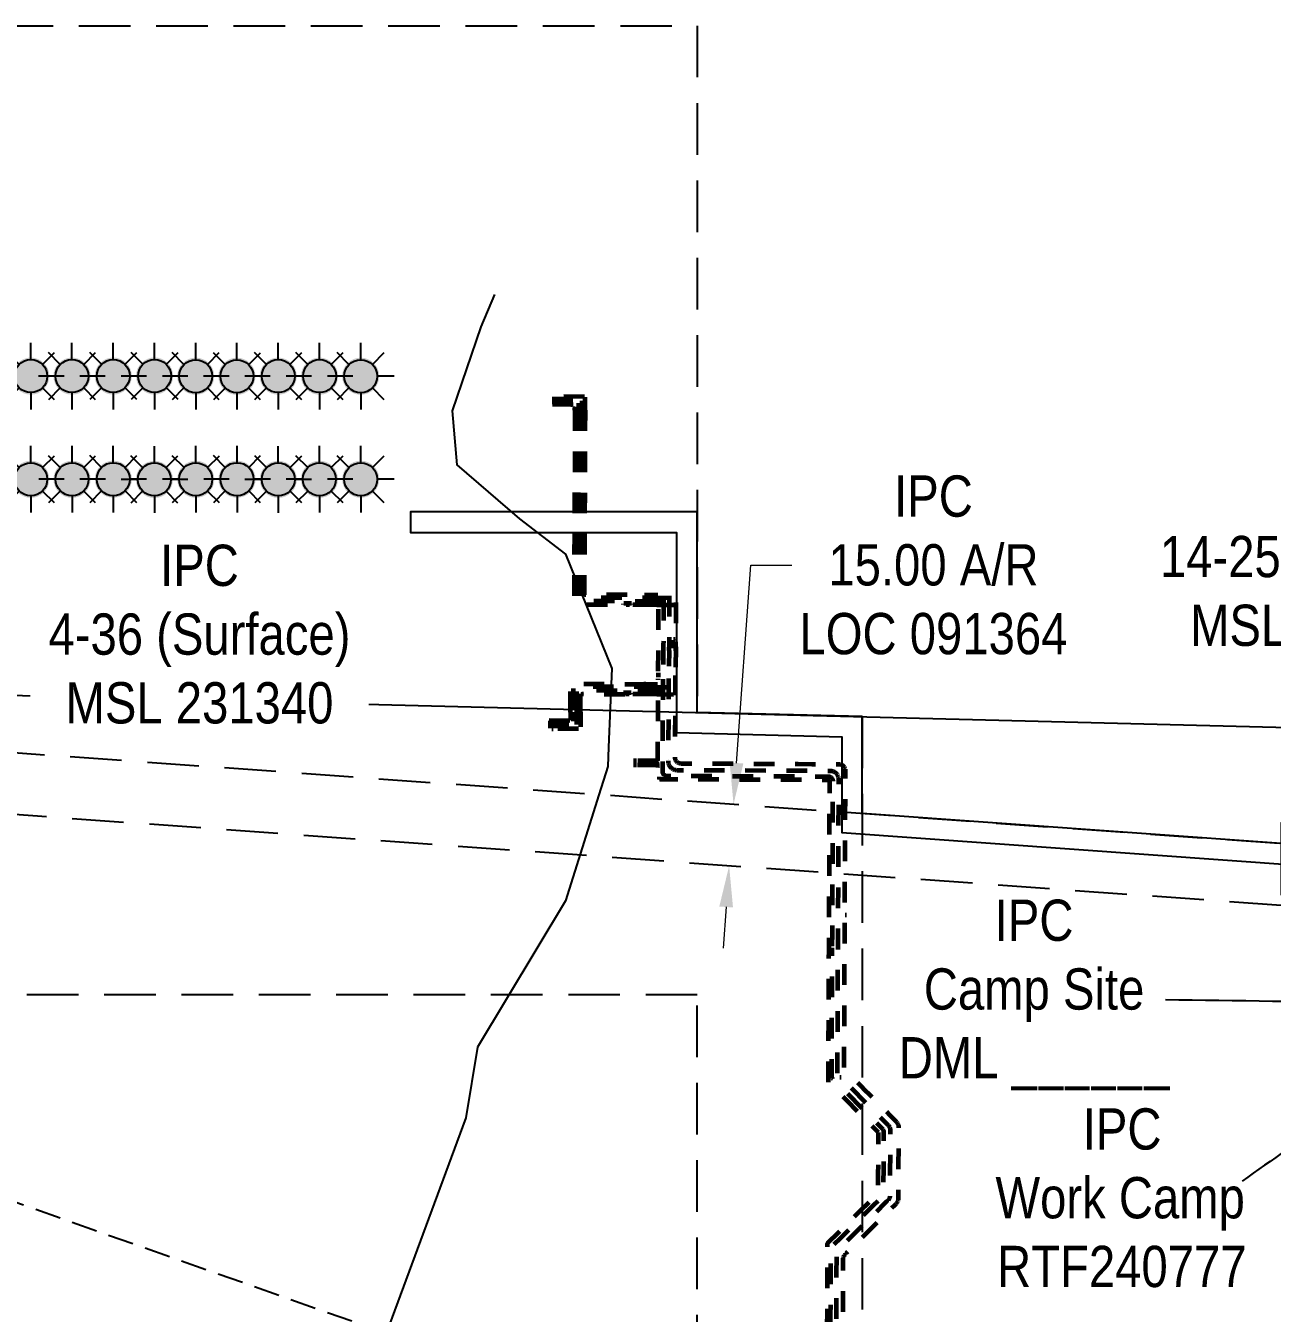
# Model space of a CAD drawing. Extents: x 394065 to 397005, y 6163231 to 6166623.
# Drawn here: x 395138.1 to 395440.2, y 6164995 to 6165307 of the extents above; entities that cross this region are included whole.
import ezdxf

# ---------------------------------------------------------------- set-up
doc = ezdxf.new("R2010")
doc.units = 0
doc.header["$LTSCALE"] = 5
doc.header["$PDSIZE"] = 0.5
for name, pattern in [('foc-ACCESSROAD', [3.75, 2.5, -1.25]), ('foc-PROPOSED-HP', [2, 1, -1]), ('foc-TIELINE', [1.875, 1.25, -0.625])]:
    doc.linetypes.add(name, pattern=pattern)
doc.layers.get('Defpoints').update_dxf_attribs({"color": 9})
for name, color, linetype in [('C-AR', 13, 'foc-ACCESSROAD'), ('C-RW', 13, 'Continuous'), ('C-WS', 13, 'foc-ACCESSROAD'), ('C-WS-S', 13, 'Continuous'), ('L-SEC', 7, 'Continuous'), ('L-TIE', 7, 'foc-TIELINE'), ('T-EXISTING TFA-T', 220, 'Continuous'), ('WETLAND', 143, 'Continuous')]:
    doc.layers.add(name, color=color, linetype=linetype)
for name, color, linetype, lineweight in [('C-AR-T', 13, 'Continuous', 9), ('C-WS-T', 13, 'Continuous', 9), ('PROPOSED HP', 240, 'foc-PROPOSED-HP', 60)]:
    doc.layers.add(name, color=color, linetype=linetype, lineweight=lineweight)
doc.styles.add('80CG', font='ARIALN.TTF', dxfattribs={"height": 10})
doc.styles.add('80L', font='ARIALN.TTF', dxfattribs={"height": 10})
doc.dimstyles.new('Compass 5 000', dxfattribs={"dimscale": 5, "dimtxt": 9, "dimasz": 2, "dimexe": 0.2, "dimexo": 0.0625, "dimgap": 0.5, "dimtad": 0, "dimtih": 1, "dimtoh": 1, "dimzin": 0, "dimdsep": 46, "dimtxsty": '80CG', "dimcen": 0.1, "dimse1": 1, "dimse2": 1, "dimclrd": 256, "dimclrt": 256, "dimaunit": 1, "dimadec": 4, "dimazin": 0, "dimtfac": 0.06, "dimtofl": 0, "dimtmove": 0, "dimatfit": 1, "dimfxl": 0.2, "dimtolj": 1, "dimtzin": 0, "dimlwd": -1, "dimarcsym": 0})

# ---------------------------------------------------------------- blocks, each defined once
blk = doc.blocks.new('*D427')
at = {"layer": 'C-AR-T', "transparency": 16777216}
for p, q in [((395310.33, 6165128.33), (395313.78, 6165176.3)), ((395313.78, 6165176.3), (395323.78, 6165176.3)), ((395307.83, 6165093.43), (395307.11, 6165083.45))]:
    blk.add_line(p, q, dxfattribs=at)
for points in [[(395308.67, 6165128.45), (395312, 6165128.21), (395309.62, 6165118.36)], [(395306.17, 6165093.55), (395309.49, 6165093.31), (395308.55, 6165103.4)]]:
    blk.add_solid(points, dxfattribs=at)
at = {"layer": 'Defpoints', "color": 0, "transparency": 16777216}
for p in [(395259.39, 6165121.96), (395258.32, 6165107.01), (395308.55, 6165103.4)]:
    blk.add_point(p, dxfattribs=at)
at = {"layer": 'C-AR-T', "transparency": 16777216, "insert": (395358.07, 6165176.3), "char_height": 10, "attachment_point": 5, "style": '80CG', "bg_fill": 3, "box_fill_scale": 1.1, "bg_fill_color": 256, "bg_fill_true_color": 13158600, "bg_fill_transparency": 0}
blk.add_mtext('\\A1;IPC\\P15.00 A/R\\PLOC 091364', dxfattribs=at)
blk = doc.blocks.new('GAS')
h = blk.add_hatch(color=255)
h.dxf.hatch_style = 1
edge = h.paths.add_edge_path()
edge.add_arc((0, 0), 0.9, 0, 360)
for p, q in [((0, 0.808), (0, 1.616)), ((-0.571, 0.571), (-1.142, 1.142)), ((0.571, 0.571), (1.142, 1.142)), ((-0.808, 0), (-1.616, 0)), ((1.616, 0), (0.808, 0)), ((-0.571, -0.571), (-1.142, -1.142)), ((1.142, -1.142), (0.571, -0.571)), ((0, -0.808), (0, -1.616))]:
    blk.add_line(p, q)
blk.add_circle((0, 0), 0.8)

msp = doc.modelspace()

# ---------------------------------------------------------------- linework, layer by layer
at = {"layer": 'C-AR'}
msp.add_lwpolyline([(395442.324, 6165108.834), (395442.321, 6165093.801), (394943.128, 6165129.626), (394943.125, 6165144.659), (395442.324, 6165108.834)], close=True, dxfattribs=at)
at = {"layer": 'C-RW', "flags": 128}
msp.add_lwpolyline([(395805.928, 6165165.221), (395806.125, 6165170.216), (395694.765, 6165174.61), (395690.738, 6165075.746), (395542.31, 6165099.408), (395542.309, 6165104.43), (395442.325, 6165113.856), (395442.324, 6165108.834), (395340.827, 6165116.113), (395340.826, 6165139.569), (395300.826, 6165140.575), (395300.826, 6165189.184), (395231.319, 6165189.185), (395231.319, 6165184.186), (395295.828, 6165184.186), (395295.828, 6165135.702), (395335.828, 6165134.695), (395335.828, 6165111.461), (395447.321, 6165103.464), (395447.322, 6165108.364), (395537.312, 6165099.881), (395537.312, 6165095.143), (395695.504, 6165069.925), (395699.556, 6165169.419)], close=True, dxfattribs=at)
at = {"layer": 'C-WS'}
msp.add_lwpolyline([(395300.827, 6164925.812), (395300.827, 6165072.149), (395000.934, 6165072.149), (395000.934, 6165148.152), (395000.934, 6165307.042), (395300.827, 6165307.042), (395300.827, 6165140.593), (395340.827, 6165139.584), (395340.827, 6164924.251)], close=True, dxfattribs=at)
at = {"layer": 'L-SEC'}
msp.add_line((394783.711, 6165153.628), (395588.358, 6165133.345), dxfattribs=at)
at = {"layer": 'L-TIE', "flags": 128}
msp.add_lwpolyline([(395340.827, 6164949.261), (394763.303, 6165153.43)], dxfattribs=at)
at = {"layer": 'PROPOSED HP', "flags": 128}
for points in [[(395265.693, 6165216.616), (395265.824, 6165216.616), (395272.492, 6165216.585)], [(395273.5, 6165217.13), (395265.887, 6165217.165), (395265.785, 6165217.166), (395265.696, 6165217.166)], [(395273.637, 6165213.86), (395273.638, 6165213.968), (395273.651, 6165216.977)], [(395270.736, 6165215.193), (395264.473, 6165215.222), (395264.267, 6165215.223)], [(395265.69, 6165215.916), (395265.801, 6165215.916), (395271.792, 6165215.888)], [(395270.218, 6165215.195), (395270.218, 6165215.195), (395270.294, 6165215.195), (395270.294, 6165215.195), (395270.466, 6165215.194), (395270.517, 6165215.194)], [(395271.187, 6165213.872), (395271.188, 6165214.034), (395271.191, 6165214.734)], [(395272.087, 6165213.868), (395272.088, 6165213.979), (395272.095, 6165215.582)], [(395272.937, 6165213.864), (395272.938, 6165213.994), (395272.947, 6165216.126)], [(395282.953, 6165166.728), (395282.954, 6165166.934)], [(395284.922, 6165166.979), (395283.03, 6165166.988)], [(395284.394, 6165166.696), (395283.556, 6165166.7)], [(395290.208, 6165166.67), (395290.046, 6165166.67), (395284.559, 6165166.696), (395284.397, 6165166.696)], [(395284.997, 6165166.718), (395284.998, 6165166.925)], [(395288.015, 6165169.13), (395288.447, 6165169.128)], [(395288.45, 6165169.128), (395288.558, 6165169.127), (395291.301, 6165169.115)], [(395290.568, 6165167.568), (395290.149, 6165167.57)], [(395291.049, 6165166.666), (395290.211, 6165166.67)], [(395291.063, 6165168.416), (395290.562, 6165168.418)], [(395292.341, 6165167.56), (395290.683, 6165167.567), (395290.572, 6165167.568)], [(395291.052, 6165166.666), (395291.214, 6165166.665), (395295.185, 6165166.647)], [(395291.066, 6165168.416), (395291.197, 6165168.415), (395293.593, 6165168.404)], [(395291.368, 6165150.61), (395291.369, 6165150.718), (395291.453, 6165168.962)], [(395292.647, 6165167.847), (395292.647, 6165167.736), (395292.645, 6165167.38), (395292.597, 6165156.884), (395292.596, 6165156.773)], [(395294.052, 6165168.853), (395294.051, 6165168.707), (395294.048, 6165168.097), (395293.996, 6165156.6), (395293.995, 6165156.453)], [(395295.644, 6165167.223), (395295.644, 6165167.026), (395295.64, 6165166.264), (395295.602, 6165157.927), (395295.601, 6165157.73)], [(395294.978, 6165156.185), (395294.987, 6165158.081)], [(395295.172, 6165158.232), (395295.095, 6165158.232)], [(395295.479, 6165158.231), (395295.174, 6165158.232)], [(395295.481, 6165158.231), (395295.558, 6165158.23)], [(395295.595, 6165156.533), (395295.601, 6165157.727)], [(395292.594, 6165156.347), (395292.594, 6165156.236), (395292.576, 6165152.316), (395292.575, 6165152.205)], [(395292.596, 6165156.769), (395292.594, 6165156.35)], [(395293.991, 6165155.609), (395293.99, 6165155.463), (395293.974, 6165151.98), (395293.974, 6165151.834)], [(395293.991, 6165155.612), (395293.995, 6165156.45)], [(395295.161, 6165156.032), (395295.085, 6165156.032)], [(395295.469, 6165156.03), (395295.164, 6165156.032)], [(395295.471, 6165156.03), (395295.548, 6165156.03)], [(395295.595, 6165156.53), (395295.594, 6165156.333), (395295.57, 6165150.933), (395295.569, 6165150.736)], [(395333.56, 6165083.911), (395333.574, 6165087.12), (395333.589, 6165090.329), (395333.604, 6165093.538), (395333.619, 6165096.748), (395333.633, 6165099.957), (395333.648, 6165103.166), (395333.663, 6165106.375), (395333.678, 6165109.584), (395333.692, 6165112.794), (395333.707, 6165116.003), (395333.722, 6165119.212), (395333.737, 6165122.421), (395333.742, 6165123.493), (395333.742, 6165123.534), (395333.742, 6165123.574), (395333.742, 6165123.615), (395333.742, 6165123.655), (395333.743, 6165123.696), (395333.743, 6165123.736), (395333.743, 6165123.777), (395333.743, 6165123.818), (395333.743, 6165123.858), (395333.743, 6165123.899), (395333.744, 6165123.939), (395333.744, 6165123.994), (395333.738, 6165124.075), (395333.727, 6165124.156), (395333.708, 6165124.237), (395333.683, 6165124.317), (395333.651, 6165124.394), (395333.614, 6165124.468), (395333.57, 6165124.539), (395333.521, 6165124.605), (395333.468, 6165124.666), (395333.411, 6165124.723), (395333.348, 6165124.775), (395333.281, 6165124.823), (395333.209, 6165124.865), (395333.134, 6165124.902), (395333.056, 6165124.932), (395332.977, 6165124.955), (395332.896, 6165124.972), (395332.814, 6165124.983), (395332.733, 6165124.986), (395332.692, 6165124.987), (395332.652, 6165124.987), (395332.611, 6165124.987), (395332.571, 6165124.987), (395332.53, 6165124.987), (395332.49, 6165124.987), (395332.449, 6165124.988), (395332.408, 6165124.988), (395332.368, 6165124.988), (395332.327, 6165124.988), (395332.287, 6165124.988), (395332.246, 6165124.989), (395330.175, 6165124.998), (395327.07, 6165125.012), (395323.966, 6165125.027), (395320.861, 6165125.041), (395317.757, 6165125.055), (395314.652, 6165125.07), (395311.547, 6165125.084), (395308.443, 6165125.098), (395305.338, 6165125.112), (395302.234, 6165125.127), (395299.129, 6165125.141), (395296.024, 6165125.155), (395293.953, 6165125.165), (395293.913, 6165125.165), (395293.872, 6165125.165), (395293.832, 6165125.165), (395293.791, 6165125.166), (395293.75, 6165125.166), (395293.71, 6165125.166), (395293.669, 6165125.166), (395293.629, 6165125.166), (395293.588, 6165125.166), (395293.548, 6165125.167), (395293.507, 6165125.167), (395293.466, 6165125.167), (395293.385, 6165125.171), (395293.304, 6165125.181), (395293.223, 6165125.198), (395293.143, 6165125.222), (395293.065, 6165125.252), (395292.99, 6165125.288), (395292.919, 6165125.331), (395292.851, 6165125.378), (395292.789, 6165125.431), (395292.731, 6165125.487), (395292.678, 6165125.548), (395292.629, 6165125.615), (395292.586, 6165125.685), (395292.548, 6165125.76), (395292.516, 6165125.837), (395292.491, 6165125.916), (395292.473, 6165125.997), (395292.461, 6165126.078), (395292.456, 6165126.16), (395292.456, 6165126.214), (395292.456, 6165126.255), (395292.456, 6165126.295), (395292.456, 6165126.336), (395292.456, 6165126.376), (395292.457, 6165126.417), (395292.457, 6165126.457), (395292.457, 6165126.498), (395292.457, 6165126.539), (395292.457, 6165126.579), (395292.458, 6165126.62), (395292.458, 6165126.66), (395292.46, 6165127.19), (395292.467, 6165128.733), (395292.474, 6165130.276), (395292.482, 6165131.82), (395292.489, 6165133.363), (395292.496, 6165134.906), (395292.503, 6165136.449), (395292.51, 6165137.993), (395292.517, 6165139.536), (395292.524, 6165141.079), (395292.531, 6165142.622), (395292.538, 6165144.166), (395292.545, 6165145.709), (395292.547, 6165146.064), (395292.573, 6165151.668), (395292.573, 6165151.779)], [(395334.268, 6164933.639), (395334.298, 6164940.073), (395334.327, 6164946.507), (395334.357, 6164952.94), (395334.387, 6164959.374), (395334.416, 6164965.807), (395334.446, 6164972.241), (395334.475, 6164978.675), (395334.505, 6164985.108), (395334.535, 6164991.542), (395334.564, 6164997.976), (395334.594, 6165004.409), (395334.615, 6165009.044), (395334.615, 6165009.087), (395334.615, 6165009.129), (395334.616, 6165009.172), (395334.616, 6165009.215), (395334.616, 6165009.257), (395334.616, 6165009.3), (395334.616, 6165009.343), (395334.617, 6165009.385), (395334.617, 6165009.428), (395334.617, 6165009.471), (395334.617, 6165009.513), (395334.619, 6165009.589), (395334.629, 6165009.692), (395334.647, 6165009.794), (395334.675, 6165009.895), (395334.711, 6165009.994), (395334.755, 6165010.09), (395334.808, 6165010.181), (395334.867, 6165010.266), (395334.933, 6165010.345), (395334.989, 6165010.403), (395335.02, 6165010.433), (395335.05, 6165010.463), (395335.08, 6165010.493), (395335.111, 6165010.523), (395335.141, 6165010.553), (395335.171, 6165010.583), (395335.201, 6165010.613), (395335.232, 6165010.643), (395335.262, 6165010.673), (395335.292, 6165010.703), (395335.323, 6165010.733), (395335.964, 6165011.369), (395336.948, 6165012.344), (395337.932, 6165013.319), (395338.916, 6165014.294), (395339.9, 6165015.269), (395340.884, 6165016.244), (395341.868, 6165017.219), (395342.852, 6165018.194), (395343.836, 6165019.169), (395344.82, 6165020.144), (395345.804, 6165021.119), (395346.788, 6165022.094), (395346.893, 6165022.198), (395346.923, 6165022.228), (395346.953, 6165022.258), (395346.984, 6165022.288), (395347.014, 6165022.318), (395347.044, 6165022.348), (395347.075, 6165022.378), (395347.105, 6165022.408), (395347.135, 6165022.438), (395347.166, 6165022.468), (395347.196, 6165022.498), (395347.235, 6165022.537), (395347.303, 6165022.613), (395347.366, 6165022.696), (395347.421, 6165022.784), (395347.469, 6165022.878), (395347.509, 6165022.975), (395347.54, 6165023.076), (395347.563, 6165023.178), (395347.576, 6165023.28), (395347.581, 6165023.382), (395347.581, 6165023.428), (395347.582, 6165023.473), (395347.582, 6165023.518), (395347.582, 6165023.563), (395347.582, 6165023.608), (395347.582, 6165023.653), (395347.583, 6165023.698), (395347.583, 6165023.744), (395347.583, 6165023.789), (395347.583, 6165023.834), (395347.583, 6165023.879), (395347.589, 6165025.14), (395347.596, 6165026.501), (395347.602, 6165027.862), (395347.608, 6165029.222), (395347.614, 6165030.583), (395347.621, 6165031.943), (395347.627, 6165033.304), (395347.633, 6165034.665), (395347.639, 6165036.025), (395347.646, 6165037.386), (395347.652, 6165038.746), (395347.653, 6165038.99), (395347.653, 6165039.035), (395347.653, 6165039.08), (395347.654, 6165039.125), (395347.654, 6165039.17), (395347.654, 6165039.215), (395347.654, 6165039.261), (395347.654, 6165039.306), (395347.655, 6165039.351), (395347.655, 6165039.396), (395347.655, 6165039.441), (395347.653, 6165039.535), (395347.641, 6165039.644), (395347.619, 6165039.752), (395347.587, 6165039.858), (395347.546, 6165039.962), (395347.495, 6165040.061), (395347.436, 6165040.154), (395347.369, 6165040.241), (395347.3, 6165040.318), (395347.268, 6165040.35), (395347.236, 6165040.382), (395347.204, 6165040.414), (395347.172, 6165040.446), (395347.141, 6165040.478), (395347.109, 6165040.51), (395347.077, 6165040.542), (395347.045, 6165040.574), (395347.014, 6165040.606), (395346.982, 6165040.638), (395346.95, 6165040.67), (395335.576, 6165052.149), (395335.532, 6165052.194), (395335.524, 6165052.202), (395335.524, 6165052.202), (395335.523, 6165052.203), (395335.52, 6165052.206), (395335.515, 6165052.211), (395335.504, 6165052.222), (395335.482, 6165052.244), (395335.438, 6165052.288), (395335.351, 6165052.377), (395335.176, 6165052.554), (395335.167, 6165052.562), (395335.154, 6165052.576), (395335.129, 6165052.603), (395335.081, 6165052.66), (395334.994, 6165052.785), (395334.924, 6165052.921), (395334.871, 6165053.065), (395334.836, 6165053.214), (395334.82, 6165053.363), (395334.819, 6165053.401), (395334.819, 6165053.419), (395334.819, 6165053.428), (395334.819, 6165053.459), (395334.82, 6165053.521), (395334.821, 6165053.77), (395334.821, 6165053.894), (395334.821, 6165053.91), (395334.822, 6165053.918), (395334.822, 6165053.92), (395334.822, 6165053.921), (395334.822, 6165053.98), (395334.823, 6165054.22), (395334.832, 6165056.143), (395334.849, 6165059.988), (395334.92, 6165075.368), (395334.956, 6165083.058), (395334.96, 6165084.02), (395334.962, 6165084.5), (395334.963, 6165084.74), (395334.964, 6165084.801), (395334.964, 6165084.816), (395334.964, 6165084.822), (395334.964, 6165084.823), (395334.964, 6165084.825), (395334.964, 6165084.863), (395334.964, 6165084.939), (395334.966, 6165085.242), (395334.966, 6165085.394), (395334.966, 6165085.413), (395334.966, 6165085.422), (395334.967, 6165085.427), (395334.967, 6165085.429), (395334.967, 6165085.431), (395334.967, 6165085.431), (395334.967, 6165085.435), (395334.967, 6165085.454), (395334.978, 6165087.843), (395335, 6165092.623), (395335.088, 6165111.741), (395335.132, 6165121.3), (395335.143, 6165123.69), (395335.143, 6165123.84), (395335.143, 6165123.845), (395335.143, 6165123.849), (395335.143, 6165123.857), (395335.143, 6165123.872), (395335.144, 6165123.935), (395335.145, 6165124.183), (395335.145, 6165124.308), (395335.146, 6165124.339), (395335.146, 6165124.343), (395335.146, 6165124.356), (395335.145, 6165124.385), (395335.144, 6165124.442), (395335.135, 6165124.559), (395335.119, 6165124.678), (395335.096, 6165124.798), (395335.065, 6165124.918), (395335.026, 6165125.038), (395334.979, 6165125.157), (395334.924, 6165125.274), (395334.861, 6165125.389), (395334.791, 6165125.5), (395334.712, 6165125.607), (395334.627, 6165125.709), (395334.534, 6165125.805), (395334.436, 6165125.895), (395334.333, 6165125.978), (395334.224, 6165126.054), (395334.112, 6165126.122), (395333.997, 6165126.183), (395333.879, 6165126.235), (395333.76, 6165126.279), (395333.64, 6165126.315), (395333.52, 6165126.344), (395333.401, 6165126.364), (395333.167, 6165126.384), (395333.138, 6165126.384), (395333.124, 6165126.385), (395333.119, 6165126.385), (395333.104, 6165126.385), (395333.073, 6165126.385), (395332.824, 6165126.386), (395332.699, 6165126.387), (395332.637, 6165126.387), (395332.629, 6165126.387), (395332.626, 6165126.387), (395332.624, 6165126.387), (395332.623, 6165126.387), (395332.618, 6165126.387), (395332.6, 6165126.387), (395332.53, 6165126.387), (395331.403, 6165126.392), (395329.148, 6165126.403), (395311.114, 6165126.486), (395302.097, 6165126.527), (395297.589, 6165126.548), (395296.462, 6165126.553), (395296.391, 6165126.554), (395296.388, 6165126.554), (395296.386, 6165126.554), (395296.383, 6165126.554), (395296.375, 6165126.554), (395296.344, 6165126.554), (395296.095, 6165126.555), (395295.97, 6165126.556), (395295.908, 6165126.556), (395295.893, 6165126.556), (395295.887, 6165126.556), (395295.873, 6165126.556), (395295.844, 6165126.557), (395295.728, 6165126.563), (395295.61, 6165126.576), (395295.491, 6165126.597), (395295.371, 6165126.625), (395295.251, 6165126.662), (395295.132, 6165126.706), (395295.015, 6165126.758), (395294.899, 6165126.819), (395294.787, 6165126.887), (395294.679, 6165126.963), (395294.575, 6165127.046), (395294.477, 6165127.136), (395294.385, 6165127.232), (395294.299, 6165127.334), (395294.221, 6165127.441), (395294.15, 6165127.553), (395294.087, 6165127.667), (395294.032, 6165127.784), (395293.985, 6165127.903), (395293.947, 6165128.023), (395293.916, 6165128.144), (395293.893, 6165128.263), (395293.877, 6165128.382), (395293.869, 6165128.499), (395293.867, 6165128.557), (395293.867, 6165128.585), (395293.867, 6165128.598), (395293.867, 6165128.602), (395293.868, 6165128.851), (395293.868, 6165128.975), (395293.869, 6165129.037), (395293.869, 6165129.068), (395293.869, 6165129.084), (395293.869, 6165129.092), (395293.869, 6165129.096), (395293.869, 6165129.097), (395293.869, 6165129.097), (395293.869, 6165129.109), (395293.869, 6165129.176), (395293.949, 6165146.426), (395293.952, 6165147.035), (395293.969, 6165150.843), (395293.97, 6165150.989)], [(395290.798, 6165128.871), (395290.809, 6165128.871), (395290.819, 6165128.871), (395290.83, 6165128.871), (395290.841, 6165128.871), (395290.851, 6165128.871), (395290.862, 6165128.871), (395290.873, 6165128.871), (395290.883, 6165128.871), (395290.894, 6165128.871), (395290.904, 6165128.871), (395290.923, 6165128.871), (395290.944, 6165128.871), (395290.964, 6165128.871), (395290.985, 6165128.871), (395291.006, 6165128.87), (395291.026, 6165128.87), (395291.047, 6165128.87), (395291.068, 6165128.87), (395291.088, 6165128.87), (395291.109, 6165128.87), (395291.125, 6165128.87), (395291.139, 6165128.872), (395291.153, 6165128.874), (395291.167, 6165128.879), (395291.181, 6165128.884), (395291.195, 6165128.892), (395291.208, 6165128.9), (395291.22, 6165128.91), (395291.231, 6165128.922), (395291.241, 6165128.934), (395291.249, 6165128.947), (395291.256, 6165128.961), (395291.261, 6165128.975), (395291.265, 6165128.989), (395291.268, 6165129.003), (395291.269, 6165129.017), (395291.275, 6165130.251), (395291.283, 6165132.052), (395291.291, 6165133.853), (395291.299, 6165135.654), (395291.308, 6165137.454), (395291.316, 6165139.255), (395291.324, 6165141.056), (395291.333, 6165142.857), (395291.341, 6165144.658), (395291.349, 6165146.459), (395291.353, 6165147.348), (395291.353, 6165147.369), (395291.353, 6165147.389), (395291.353, 6165147.41), (395291.354, 6165147.431), (395291.354, 6165147.451), (395291.354, 6165147.472), (395291.354, 6165147.492), (395291.354, 6165147.513), (395291.354, 6165147.534), (395291.354, 6165147.583), (395291.355, 6165147.686), (395291.355, 6165147.79), (395291.356, 6165147.894), (395291.356, 6165147.998), (395291.357, 6165148.102), (395291.357, 6165148.206), (395291.358, 6165148.309), (395291.358, 6165148.413), (395291.359, 6165148.517), (395291.359, 6165148.605), (395291.359, 6165148.616), (395291.359, 6165148.626), (395291.359, 6165148.637), (395291.359, 6165148.648), (395291.359, 6165148.658), (395291.359, 6165148.669), (395291.359, 6165148.679), (395291.359, 6165148.69), (395291.359, 6165148.701), (395291.359, 6165148.711)], [(395291.366, 6165150.172), (395291.366, 6165150.064), (395291.362, 6165149.257), (395291.361, 6165149.149)], [(395335.876, 6164935.33), (395335.907, 6164942.008), (395335.937, 6164948.685), (395335.968, 6164955.363), (395335.999, 6164962.04), (395336.03, 6164968.717), (395336.06, 6164975.395), (395336.091, 6164982.072), (395336.122, 6164988.75), (395336.152, 6164995.427), (395336.183, 6165002.105), (395336.209, 6165007.662), (395336.209, 6165007.708), (395336.209, 6165007.754), (395336.209, 6165007.8), (395336.21, 6165007.847), (395336.21, 6165007.893), (395336.21, 6165007.939), (395336.21, 6165007.985), (395336.21, 6165008.031), (395336.211, 6165008.077), (395336.211, 6165008.124), (395336.212, 6165008.201), (395336.223, 6165008.339), (395336.247, 6165008.478), (395336.284, 6165008.614), (395336.334, 6165008.748), (395336.397, 6165008.876), (395336.47, 6165008.997), (395336.554, 6165009.11), (395336.646, 6165009.213), (395336.69, 6165009.257), (395336.722, 6165009.289), (395336.755, 6165009.322), (395336.788, 6165009.354), (395336.821, 6165009.387), (395336.854, 6165009.419), (395336.886, 6165009.452), (395336.919, 6165009.484), (395336.952, 6165009.517), (395336.985, 6165009.549), (395337.017, 6165009.582), (395338.08, 6165010.635), (395339.143, 6165011.687), (395340.206, 6165012.74), (395341.268, 6165013.793), (395342.331, 6165014.846), (395343.394, 6165015.899), (395344.456, 6165016.952), (395345.519, 6165018.005), (395346.582, 6165019.058), (395347.644, 6165020.111), (395348.707, 6165021.164), (395348.817, 6165021.273), (395348.849, 6165021.305), (395348.881, 6165021.336), (395348.913, 6165021.368), (395348.945, 6165021.4), (395348.977, 6165021.432), (395349.009, 6165021.464), (395349.041, 6165021.495), (395349.073, 6165021.527), (395349.105, 6165021.559), (395349.138, 6165021.591), (395349.221, 6165021.679), (395349.306, 6165021.786), (395349.381, 6165021.902), (395349.447, 6165022.025), (395349.5, 6165022.153), (395349.542, 6165022.286), (395349.572, 6165022.421), (395349.589, 6165022.556), (395349.594, 6165022.678), (395349.594, 6165022.723), (395349.594, 6165022.768), (395349.594, 6165022.813), (395349.595, 6165022.858), (395349.595, 6165022.903), (395349.595, 6165022.949), (395349.595, 6165022.994), (395349.595, 6165023.039), (395349.596, 6165023.084), (395349.596, 6165023.129), (395349.596, 6165023.283), (395349.603, 6165024.772), (395349.61, 6165026.261), (395349.617, 6165027.75), (395349.624, 6165029.238), (395349.631, 6165030.727), (395349.638, 6165032.216), (395349.644, 6165033.705), (395349.651, 6165035.194), (395349.658, 6165036.682), (395349.665, 6165038.171), (395349.672, 6165039.66), (395349.672, 6165039.703), (395349.672, 6165039.745), (395349.672, 6165039.788), (395349.673, 6165039.831), (395349.673, 6165039.873), (395349.673, 6165039.916), (395349.673, 6165039.959), (395349.673, 6165040.001), (395349.674, 6165040.044), (395349.674, 6165040.087), (395349.674, 6165040.129), (395349.674, 6165040.196), (395349.666, 6165040.324), (395349.647, 6165040.452), (395349.617, 6165040.58), (395349.576, 6165040.704), (395349.525, 6165040.826), (395349.463, 6165040.941), (395349.392, 6165041.051), (395349.312, 6165041.153), (395349.23, 6165041.242), (395349.2, 6165041.272), (395349.17, 6165041.303), (395349.14, 6165041.333), (395349.11, 6165041.363), (395349.08, 6165041.394), (395349.05, 6165041.424), (395349.02, 6165041.454), (395348.99, 6165041.485), (395348.96, 6165041.515), (395348.93, 6165041.545), (395348.9, 6165041.575), (395348.523, 6165041.956), (395347.528, 6165042.96), (395346.533, 6165043.964), (395345.538, 6165044.969), (395344.543, 6165045.973), (395343.547, 6165046.978), (395342.552, 6165047.982), (395341.557, 6165048.986), (395340.562, 6165049.991), (395339.567, 6165050.995), (395338.572, 6165051.999), (395337.576, 6165053.004), (395337.2, 6165053.384), (395337.17, 6165053.414), (395337.14, 6165053.445), (395337.11, 6165053.475), (395337.08, 6165053.505), (395337.05, 6165053.536), (395337.02, 6165053.566), (395336.989, 6165053.596), (395336.959, 6165053.626), (395336.929, 6165053.657), (395336.899, 6165053.687), (395336.869, 6165053.717), (395336.787, 6165053.806), (395336.708, 6165053.908), (395336.637, 6165054.018), (395336.575, 6165054.134), (395336.524, 6165054.255), (395336.482, 6165054.38), (395336.452, 6165054.507), (395336.434, 6165054.636), (395336.426, 6165054.764), (395336.426, 6165054.83), (395336.426, 6165054.873), (395336.426, 6165054.915), (395336.426, 6165054.958), (395336.427, 6165055.001), (395336.427, 6165055.043), (395336.427, 6165055.086), (395336.427, 6165055.129), (395336.427, 6165055.171), (395336.428, 6165055.214), (395336.428, 6165055.257), (395336.428, 6165055.299), (395336.44, 6165058.032), (395336.453, 6165060.766), (395336.466, 6165063.499), (395336.478, 6165066.232), (395336.491, 6165068.965), (395336.503, 6165071.698), (395336.516, 6165074.431), (395336.529, 6165077.164), (395336.541, 6165079.897), (395336.554, 6165082.63), (395336.566, 6165085.363), (395336.57, 6165086.187), (395336.57, 6165086.254), (395336.571, 6165086.322), (395336.571, 6165086.389), (395336.571, 6165086.457), (395336.572, 6165086.524), (395336.572, 6165086.592), (395336.572, 6165086.659), (395336.573, 6165086.727), (395336.573, 6165086.794), (395336.573, 6165086.862), (395336.58, 6165088.398), (395336.596, 6165091.859), (395336.612, 6165095.319), (395336.628, 6165098.779), (395336.644, 6165102.239), (395336.66, 6165105.7), (395336.676, 6165109.16), (395336.692, 6165112.62), (395336.708, 6165116.08), (395336.723, 6165119.54), (395336.739, 6165123.001), (395336.753, 6165125.95), (395336.753, 6165125.995), (395336.753, 6165126.039), (395336.754, 6165126.083), (395336.754, 6165126.128), (395336.754, 6165126.172), (395336.754, 6165126.216), (395336.754, 6165126.261), (395336.755, 6165126.305), (395336.755, 6165126.349), (395336.755, 6165126.394), (395336.755, 6165126.438), (395336.752, 6165126.551), (395336.738, 6165126.677), (395336.714, 6165126.805), (395336.677, 6165126.933), (395336.628, 6165127.06), (395336.567, 6165127.185), (395336.494, 6165127.305), (395336.409, 6165127.418), (395336.313, 6165127.524), (395336.209, 6165127.62), (395336.096, 6165127.706), (395335.977, 6165127.78), (395335.853, 6165127.842), (395335.726, 6165127.892), (395335.598, 6165127.93), (395335.47, 6165127.956), (395335.344, 6165127.971), (395335.232, 6165127.975), (395335.188, 6165127.975), (395335.143, 6165127.975), (395335.099, 6165127.975), (395335.055, 6165127.976), (395335.01, 6165127.976), (395334.966, 6165127.976), (395334.922, 6165127.976), (395334.877, 6165127.977), (395334.833, 6165127.977), (395334.789, 6165127.977), (395334.745, 6165127.977), (395331.905, 6165127.99), (395328.604, 6165128.005), (395325.303, 6165128.021), (395322.001, 6165128.036), (395318.7, 6165128.051), (395315.399, 6165128.066), (395312.098, 6165128.081), (395308.796, 6165128.097), (395305.495, 6165128.112), (395302.194, 6165128.127), (395298.893, 6165128.142), (395297.463, 6165128.149), (395297.419, 6165128.149), (395297.375, 6165128.149), (395297.33, 6165128.149), (395297.286, 6165128.149), (395297.242, 6165128.15), (395297.197, 6165128.15), (395297.153, 6165128.15), (395297.109, 6165128.15), (395297.064, 6165128.15), (395297.02, 6165128.151), (395296.95, 6165128.152), (395296.817, 6165128.161), (395296.684, 6165128.183), (395296.553, 6165128.217), (395296.424, 6165128.262), (395296.299, 6165128.319), (395296.181, 6165128.387), (395296.07, 6165128.464), (395295.968, 6165128.55), (395295.874, 6165128.643), (395295.788, 6165128.745), (395295.71, 6165128.856), (395295.643, 6165128.974), (395295.585, 6165129.098), (395295.539, 6165129.227), (395295.505, 6165129.358), (395295.483, 6165129.492), (395295.473, 6165129.625), (395295.472, 6165129.707), (395295.472, 6165129.751), (395295.472, 6165129.796), (395295.472, 6165129.84), (395295.473, 6165129.884), (395295.473, 6165129.929), (395295.473, 6165129.973), (395295.473, 6165130.017), (395295.473, 6165130.061), (395295.474, 6165130.106), (395295.474, 6165130.15), (395295.476, 6165130.544), (395295.482, 6165131.821), (395295.487, 6165133.098), (395295.493, 6165134.375), (395295.499, 6165135.652), (395295.505, 6165136.929), (395295.511, 6165138.207), (395295.517, 6165139.484), (395295.523, 6165140.761), (395295.529, 6165142.038), (395295.534, 6165143.315), (395295.54, 6165144.592), (395295.544, 6165145.354), (395295.562, 6165149.339), (395295.563, 6165149.536)], [(395295.632, 6165148.026), (395295.632, 6165148.026), (395295.709, 6165148.026), (395295.709, 6165148.026), (395295.88, 6165148.025), (395295.931, 6165148.025)], [(395282.853, 6165145.056), (395282.854, 6165145.263)], [(395284.823, 6165145.308), (395282.93, 6165145.316)], [(395284.294, 6165145.025), (395283.456, 6165145.029)], [(395290.208, 6165144.998), (395290.046, 6165144.998), (395284.459, 6165145.024), (395284.297, 6165145.025)], [(395284.898, 6165145.047), (395284.899, 6165145.253)], [(395288.328, 6165147.456), (395287.897, 6165147.458)], [(395288.332, 6165147.456), (395288.44, 6165147.456), (395291.201, 6165147.443)], [(395290.469, 6165145.896), (395290.05, 6165145.898)], [(395291.05, 6165144.994), (395290.211, 6165144.998)], [(395292.241, 6165145.888), (395290.583, 6165145.896), (395290.472, 6165145.896)], [(395291.064, 6165146.744), (395290.562, 6165146.746)], [(395291.053, 6165144.994), (395291.215, 6165144.993), (395295.085, 6165144.975)], [(395291.067, 6165146.744), (395291.197, 6165146.743), (395293.493, 6165146.733)], [(395269.926, 6165138.583), (395264.873, 6165138.606), (395264.771, 6165138.607), (395264.682, 6165138.607)], [(395270.088, 6165140.651), (395270.088, 6165140.543), (395270.079, 6165138.735)], [(395270.75, 6165140.648), (395270.75, 6165140.518), (395270.74, 6165138.486)], [(395271.6, 6165140.644), (395271.6, 6165140.533), (395271.586, 6165137.63)], [(395272.5, 6165140.64), (395272.499, 6165140.478), (395272.484, 6165137.078)], [(395272.024, 6165136.623), (395263.461, 6165136.663), (395263.255, 6165136.664)], [(395264.679, 6165137.357), (395264.79, 6165137.356), (395271.28, 6165137.327)], [(395264.682, 6165138.057), (395264.812, 6165138.056), (395270.281, 6165138.031)], [(395265.606, 6165136.653), (395265.606, 6165136.653), (395265.682, 6165136.652), (395265.682, 6165136.652), (395265.853, 6165136.652), (395265.904, 6165136.651)], [(395286.072, 6165127.793), (395285.511, 6165127.796), (395285.403, 6165127.796)], [(395286.077, 6165128.893), (395285.516, 6165128.896), (395285.408, 6165128.896)], [(395290.355, 6165127.773), (395290.247, 6165127.774), (395286.377, 6165127.792)], [(395290.36, 6165128.873), (395290.252, 6165128.874), (395286.382, 6165128.892)], [(395290.79, 6165127.771), (395290.358, 6165127.773)], [(395290.795, 6165128.871), (395290.363, 6165128.873)], [(395290.793, 6165127.771), (395290.901, 6165127.771), (395291.111, 6165127.77), (395291.558, 6165127.768), (395291.663, 6165127.767)], [(395291.008, 6165128.172), (395291.007, 6165128.064), (395291.007, 6165127.923)], [(395291.01, 6165128.607), (395291.008, 6165128.175)], [(395291.01, 6165128.61), (395291.01, 6165128.718)], [(395336.671, 6165091.522), (395336.671, 6165091.522), (395336.747, 6165091.522), (395336.747, 6165091.522), (395336.919, 6165091.521), (395336.969, 6165091.521)]]:
    msp.add_lwpolyline(points, dxfattribs=at)
for points in [[(395271.187, 6165213.869), (395271.186, 6165213.707), (395270.972, 6165167.215, 0.4142136), (395271.428, 6165166.756), (395283.391, 6165166.701), (395283.553, 6165166.7)], [(395272.087, 6165213.864), (395272.087, 6165213.753), (395271.876, 6165167.959, 0.4142136), (395272.179, 6165167.653), (395290.035, 6165167.57), (395290.146, 6165167.57)], [(395272.937, 6165213.86), (395272.936, 6165213.73), (395272.73, 6165168.957, 0.4142136), (395273.186, 6165168.498), (395290.428, 6165168.419), (395290.558, 6165168.418)], [(395273.637, 6165213.857), (395273.637, 6165213.749), (395273.432, 6165169.349, 0.4142136), (395273.584, 6165169.196), (395287.904, 6165169.13), (395288.012, 6165169.13)], [(395270.088, 6165140.654), (395270.089, 6165140.762), (395270.119, 6165147.388, -0.4142136), (395270.272, 6165147.539), (395287.785, 6165147.459), (395287.893, 6165147.458)], [(395290.559, 6165146.746), (395290.428, 6165146.747), (395271.236, 6165146.835, 0.4142136), (395270.777, 6165146.38), (395270.751, 6165140.782), (395270.75, 6165140.651)], [(395271.6, 6165140.647), (395271.601, 6165140.759), (395271.623, 6165145.678, -0.4142136), (395271.93, 6165145.982), (395289.935, 6165145.899), (395290.046, 6165145.898)], [(395272.5, 6165140.643), (395272.501, 6165140.805), (395272.518, 6165144.622, -0.4142136), (395272.978, 6165145.077), (395283.291, 6165145.029), (395283.453, 6165145.029)], [(395332.056, 6164931.067), (395332.428, 6165011.884), (395332.429, 6165011.9), (395332.432, 6165011.916), (395332.436, 6165011.932), (395332.442, 6165011.947), (395332.449, 6165011.962), (395332.458, 6165011.975), (395332.469, 6165011.988), (395333.14, 6165012.654), (395334.418, 6165013.92), (395335.696, 6165015.186), (395336.973, 6165016.451), (395338.251, 6165017.717), (395339.528, 6165018.983), (395340.806, 6165020.249), (395342.084, 6165021.515), (395343.361, 6165022.781), (395344.639, 6165024.047), (395344.648, 6165024.057), (395344.656, 6165024.067), (395344.663, 6165024.079), (395344.67, 6165024.091), (395344.675, 6165024.103), (395344.679, 6165024.116), (395344.682, 6165024.129), (395344.684, 6165024.143), (395344.685, 6165024.156), (395344.69, 6165025.4), (395344.696, 6165026.667), (395344.702, 6165027.934), (395344.708, 6165029.201), (395344.714, 6165030.469), (395344.72, 6165031.736), (395344.725, 6165033.003), (395344.731, 6165034.27), (395344.737, 6165035.537), (395344.743, 6165036.804), (395344.749, 6165038.071), (395344.752, 6165038.711), (395344.75, 6165038.724), (395344.748, 6165038.738), (395344.745, 6165038.751), (395344.74, 6165038.764), (395344.734, 6165038.776), (395344.728, 6165038.788), (395344.72, 6165038.799), (395344.712, 6165038.809), (395344.201, 6165039.325), (395343.151, 6165040.384), (395342.101, 6165041.444), (395341.051, 6165042.503), (395340.002, 6165043.563), (395338.952, 6165044.622), (395337.902, 6165045.682), (395336.852, 6165046.741), (395335.803, 6165047.801), (395334.753, 6165048.86), (395333.703, 6165049.92), (395332.653, 6165050.979), (395332.638, 6165050.997), (395332.625, 6165051.018), (395332.616, 6165051.041), (395332.61, 6165051.065), (395332.608, 6165051.088), (395332.755, 6165082.832), (395332.756, 6165083.042), (395332.944, 6165124.033, 0.4142136), (395332.792, 6165124.186), (395291.8, 6165124.375), (395291.787, 6165124.375), (395291.774, 6165124.377), (395291.761, 6165124.38), (395291.748, 6165124.384), (395291.736, 6165124.389), (395291.724, 6165124.395), (395291.713, 6165124.402), (395291.703, 6165124.41), (395291.693, 6165124.419), (395291.684, 6165124.428), (395291.676, 6165124.439), (395291.669, 6165124.45), (395291.663, 6165124.461), (395291.658, 6165124.474), (395291.654, 6165124.486), (395291.651, 6165124.499), (395291.649, 6165124.512), (395291.648, 6165124.525), (395291.649, 6165124.74), (395291.65, 6165125.011), (395291.651, 6165125.281), (395291.653, 6165125.551), (395291.654, 6165125.822), (395291.655, 6165126.092), (395291.656, 6165126.362), (395291.658, 6165126.633), (395291.659, 6165126.903), (395291.66, 6165127.173), (395291.661, 6165127.444), (395291.662, 6165127.666), (395291.663, 6165127.684), (395291.663, 6165127.702), (395291.663, 6165127.72), (395291.663, 6165127.738), (395291.663, 6165127.756), (395291.663, 6165127.775), (395291.663, 6165127.793), (395291.663, 6165127.811), (395291.663, 6165127.829), (395291.663, 6165127.847), (395291.663, 6165127.865), (395291.663, 6165127.878), (395291.663, 6165127.887), (395291.663, 6165127.896), (395291.664, 6165127.906), (395291.664, 6165127.915), (395291.664, 6165127.924), (395291.664, 6165127.934), (395291.664, 6165127.943), (395291.664, 6165127.952), (395291.664, 6165127.962), (395291.664, 6165127.971), (395291.664, 6165127.98)], [(395332.861, 6164931.988), (395332.893, 6164938.946), (395332.925, 6164945.903), (395332.957, 6164952.86), (395332.989, 6164959.817), (395333.021, 6164966.774), (395333.053, 6164973.731), (395333.085, 6164980.689), (395333.117, 6164987.646), (395333.149, 6164994.603), (395333.181, 6165001.56), (395333.213, 6165008.517), (395333.22, 6165010.188), (395333.221, 6165010.232), (395333.221, 6165010.277), (395333.221, 6165010.321), (395333.221, 6165010.366), (395333.221, 6165010.41), (395333.222, 6165010.455), (395333.222, 6165010.499), (395333.222, 6165010.544), (395333.222, 6165010.588), (395333.222, 6165010.633), (395333.223, 6165010.682), (395333.228, 6165010.735), (395333.238, 6165010.789), (395333.253, 6165010.841), (395333.272, 6165010.893), (395333.296, 6165010.942), (395333.325, 6165010.989), (395333.357, 6165011.032), (395333.392, 6165011.073), (395333.425, 6165011.106), (395333.457, 6165011.137), (395333.489, 6165011.169), (395333.52, 6165011.2), (395333.552, 6165011.231), (395333.583, 6165011.263), (395333.615, 6165011.294), (395333.647, 6165011.325), (395333.678, 6165011.356), (395333.71, 6165011.388), (395333.741, 6165011.419), (395334.248, 6165011.921), (395335.288, 6165012.951), (395336.328, 6165013.982), (395337.369, 6165015.013), (395338.409, 6165016.044), (395339.45, 6165017.075), (395340.49, 6165018.106), (395341.53, 6165019.137), (395342.571, 6165020.168), (395343.611, 6165021.199), (395344.652, 6165022.229), (395345.455, 6165023.025), (395345.486, 6165023.057), (395345.518, 6165023.088), (395345.55, 6165023.119), (395345.581, 6165023.151), (395345.613, 6165023.182), (395345.644, 6165023.213), (395345.676, 6165023.244), (395345.708, 6165023.276), (395345.739, 6165023.307), (395345.771, 6165023.338), (395345.803, 6165023.37), (395345.841, 6165023.412), (395345.877, 6165023.459), (395345.908, 6165023.509), (395345.934, 6165023.562), (395345.954, 6165023.618), (395345.969, 6165023.675), (395345.979, 6165023.732), (395345.983, 6165023.79), (395345.983, 6165023.84), (395345.983, 6165023.888), (395345.984, 6165023.936), (395345.984, 6165023.984), (395345.984, 6165024.032), (395345.984, 6165024.08), (395345.985, 6165024.128), (395345.985, 6165024.176), (395345.985, 6165024.224), (395345.985, 6165024.272), (395345.988, 6165024.863), (395345.994, 6165026.232), (395346.001, 6165027.6), (395346.007, 6165028.969), (395346.013, 6165030.337), (395346.019, 6165031.706), (395346.026, 6165033.074), (395346.032, 6165034.443), (395346.038, 6165035.811), (395346.045, 6165037.18), (395346.051, 6165038.548), (395346.053, 6165039.048, 0.1989124), (395345.877, 6165039.48), (395345.525, 6165039.836), (395333.943, 6165051.525), (395333.591, 6165051.88, -0.1989124), (395333.414, 6165052.312), (395333.416, 6165052.812), (395333.558, 6165083.555)]]:
    msp.add_lwpolyline(points, format="xyb", dxfattribs=at)
at = {"layer": 'WETLAND'}
msp.add_lwpolyline([(395251.676, 6165241.921), (395248.346, 6165234.023), (395241.382, 6165213.728), (395242.576, 6165200.596), (395257.734, 6165187.496), (395268.916, 6165178.955), (395280.089, 6165151.267), (395279.31, 6165132.201), (395279.117, 6165127.464), (395276.982, 6165120.653), (395268.916, 6165094.917), (395247.542, 6165059.456), (395244.755, 6165042.303), (395226.035, 6164991.837), (395204.992, 6164911.87), (395188.358, 6164891.568), (395173.475, 6164870.788), (395128.418, 6164842.507)], dxfattribs=at)

# ---------------------------------------------------------------- block references
at = {"layer": 'C-WS-S', "xscale": 5, "yscale": 5, "zscale": 5}
for p in [(395139.298, 6165222.112), (395149.272, 6165222.113), (395159.277, 6165222.128), (395169.288, 6165222.142), (395179.267, 6165222.091), (395189.244, 6165222.078), (395199.259, 6165222.109), (395209.276, 6165222.103), (395219.256, 6165222.089), (395139.291, 6165197.108), (395149.285, 6165197.104), (395159.289, 6165197.132), (395169.249, 6165197.068), (395179.283, 6165197.112), (395189.272, 6165197.129), (395199.275, 6165197.082), (395209.253, 6165197.108), (395219.261, 6165197.116)]:
    msp.add_blockref('GAS', p, dxfattribs=at)

# ---------------------------------------------------------------- texts
at = {"layer": 'C-WS-T', "insert": (395452.74, 6165178.308), "char_height": 9.99642, "width": 94.0334, "attachment_point": 5, "style": '80CG'}
msp.add_mtext('\\A1;IPC\\P14-25 (Surface)\\PMSL 091738', dxfattribs=at)
at = {"layer": 'T-EXISTING TFA-T', "insert": (395372.971, 6165044.628), "char_height": 9.99633, "attachment_point": 1, "style": '80L', "bg_fill": 2}
msp.add_mtext_dynamic_manual_height_columns('\\pi21.284;IPC\\P\\pi0.13922;Work Camp\\P\\pi0.52448;RTF240777', width=60.09277, gutter_width=50, heights=[0], dxfattribs=at)

# ---------------------------------------------------------------- leaders
at = {"layer": 'C-WS-T', "path_type": 1}
msp.add_leader([(395466.194, 6165070.178), (395414.29, 6165070.93)], dimstyle='Compass 5 000', override={"dimasz": 1, "dimldrblk": 'DotBlank'}, dxfattribs=at)

# ---------------------------------------------------------------- next in the draw order: texts
at = {"layer": 'C-WS-T', "insert": (395180.172, 6165159.517), "char_height": 9.99642, "width": 78.96667, "attachment_point": 5, "style": '80CG', "bg_fill": 3, "box_fill_scale": 1.15, "bg_fill_color": 256, "bg_fill_true_color": 256, "bg_fill_transparency": 0}
msp.add_mtext('\\A1;IPC\\P4-36 (Surface)\\PMSL 231340', dxfattribs=at)

# ---------------------------------------------------------------- next in the draw order: dimensions: what is measured, and where the dimension line sits
at = {"layer": 'C-AR-T', "color": 3}
dim = msp.add_linear_dim(base=(395308.545, 6165103.402), p1=(395259.39, 6165121.962), p2=(395258.316, 6165107.006), angle=265.89517, text='IPC\\P15.00 A/R\\PLOC 091364', dimstyle='Compass 5 000', override={"dimtfill": 1}, dxfattribs=at)
dim.commit()
dim.dimension.update_dxf_attribs({"geometry": '*D427', "text_midpoint": (395358.068, 6165176.301), "dimtype": 161})

# ---------------------------------------------------------------- next in the draw order: leaders
at = {"layer": 'T-EXISTING TFA-T', "path_type": 1}
msp.add_leader([(395476.307, 6165057.65), (395432.876, 6165026.988)], dimstyle='Compass 5 000', override={"dimasz": 1, "dimldrblk": 'DotBlank'}, dxfattribs=at)

# ---------------------------------------------------------------- next in the draw order: texts
at = {"layer": 'C-WS-T', "insert": (395382.458, 6165072.113), "char_height": 9.9964, "attachment_point": 5, "style": '80CG'}
msp.add_mtext_dynamic_manual_height_columns('IPC\\PCamp Site\\PDML ______', width=80.09079, gutter_width=50, heights=[0], dxfattribs=at)

doc.saveas('drawing.dxf')
